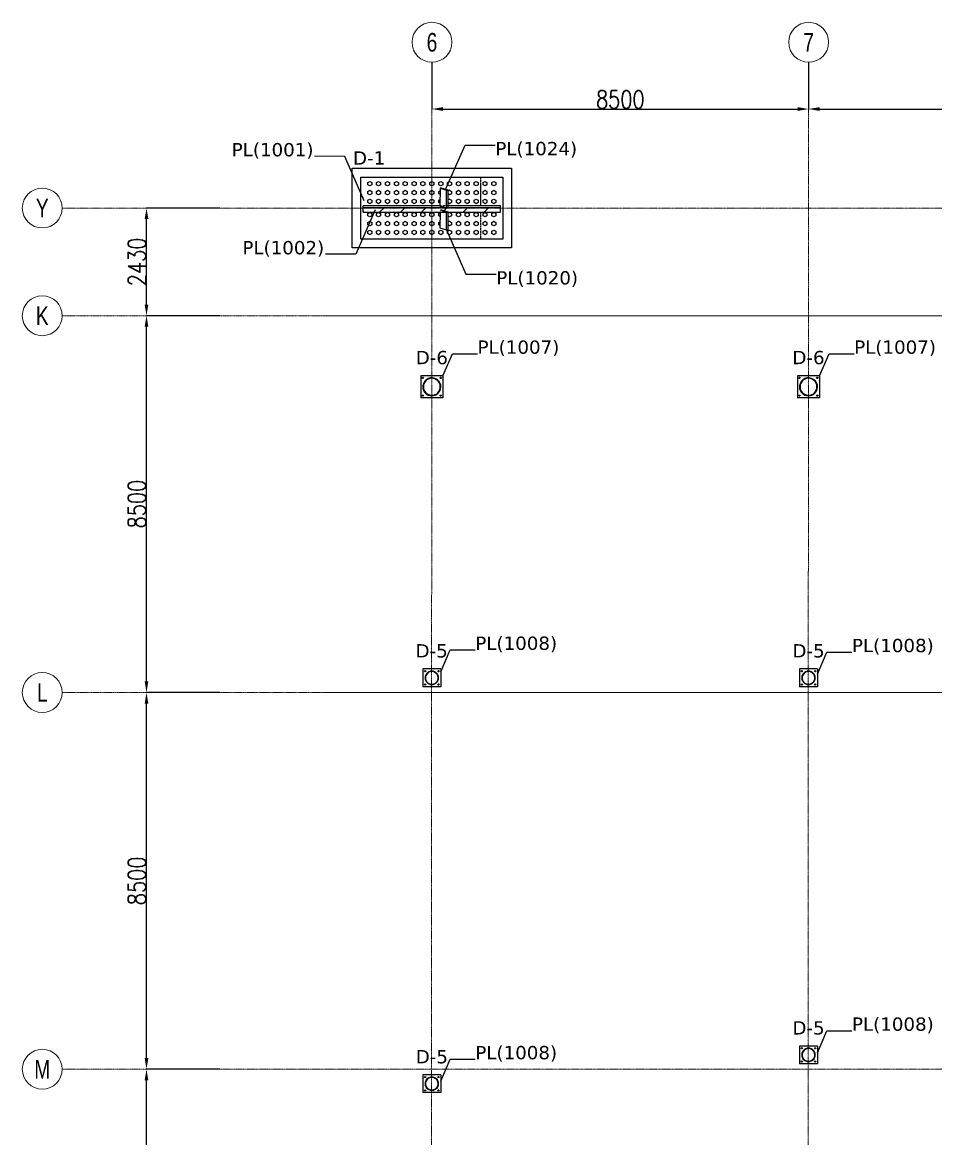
# Model space of a CAD drawing. Header units: millimetres. Extents: x -900 to 102491, y -15825 to 34550.
# Drawn here: x -900 to 19712, y 9363 to 34550 of the extents above; entities that cross this region are included whole.
import ezdxf
from ezdxf.enums import TextEntityAlignment as Align

# ---------------------------------------------------------------- set-up
doc = ezdxf.new("R2010")
doc.units = ezdxf.units.MM
for name, pattern in [('ACAD_ISO02W100', [15, 12, -3]), ('DXK_LINE_DOT2', [3.9198, 1.9599, -1.9599]), ('Grid Line', [3.33375, 1.905, -0.47625, 0.47625, -0.47625])]:
    doc.linetypes.add(name, pattern=pattern)
doc.layers.add('COTAS', color=8, linetype='Continuous')
doc.layers.add('TEXTO GENERAL', color=3, linetype='Continuous')
doc.layers.add('E_EJES', color=8, linetype='Continuous', lineweight=9)
doc.layers.add('E_EJES-1', color=8, linetype='Grid Line', lineweight=9)
doc.styles.add('CNI_COTAS', font='romans.shx', dxfattribs={"width": 0.8})
doc.styles.add('Swis721 LtCn BT_1', font='swisscl.ttf', dxfattribs={"height": 0.42})
doc.styles.add('TEXTO GENERAL', font='verdana.ttf', dxfattribs={"height": 0.9})
doc.dimstyles.new('1.3', dxfattribs={"dimscale": 0, "dimtxt": 25, "dimasz": 100, "dimexe": 4, "dimexo": 4, "dimgap": 9, "dimtad": 1, "dimdec": 0, "dimzin": 4, "dimdsep": 46, "dimtxsty": 'CNI_COTAS', "dimcen": 0, "dimclrd": 256, "dimclrt": 3, "dimadec": 0, "dimazin": 0, "dimtfac": 1, "dimtdec": 0, "dimtmove": 2, "dimatfit": 0, "dimfxl": 0.05, "dimtolj": 1, "dimtzin": 0, "dimarcsym": 0})
doc.dimstyles.new('1.5', dxfattribs={"dimscale": 0, "dimtxt": 400, "dimasz": 250, "dimexe": 4, "dimexo": 4, "dimgap": 15, "dimtad": 1, "dimdec": 0, "dimzin": 4, "dimdsep": 46, "dimtxsty": 'CNI_COTAS', "dimcen": 0, "dimclrd": 256, "dimclrt": 3, "dimadec": 0, "dimazin": 0, "dimtfac": 1, "dimtdec": 0, "dimtmove": 2, "dimatfit": 0, "dimfxl": 0.05, "dimtolj": 1, "dimtzin": 0, "dimarcsym": 0})

# ---------------------------------------------------------------- blocks, each defined once
blk = doc.blocks.new('Grid - CNI_NOMBRE EJES-372759-_26_00m_LOC COLUMNAS Y MUROS PISO 7')
at = {"layer": 'E_EJES'}
blk.add_circle((0, 0), 0.003, dxfattribs=at)
blk = doc.blocks.new('*D558')
at = {"layer": 'COTAS', "color": 0, "lineweight": -2, "transparency": 16777216}
for p, q in [((3554, 10930), (1898, 10930)), ((3554, 2430), (1898, 2430))]:
    blk.add_line(p, q, dxfattribs=at)
at = {"layer": 'COTAS', "lineweight": -2, "transparency": 16777216}
blk.add_line((1902, 2680), (1902, 10680), dxfattribs=at)
at = {"layer": 'COTAS', "transparency": 16777216}
for points in [[(1861, 10680), (1944, 10680), (1902, 10930)], [(1861, 2680), (1944, 2680), (1902, 2430)]]:
    blk.add_solid(points, dxfattribs=at)
at = {"layer": 'Defpoints', "color": 0, "transparency": 16777216}
for p in [(1902, 10930), (3558, 10930), (3558, 2430)]:
    blk.add_point(p, dxfattribs=at)
at = {"layer": 'COTAS', "color": 3, "transparency": 16777216, "insert": (1687, 6680), "char_height": 400, "attachment_point": 5, "rotation": 90, "style": 'CNI_COTAS'}
blk.add_mtext('\\A1;8500', dxfattribs=at)
blk = doc.blocks.new('*D559')
at = {"layer": 'COTAS', "color": 0, "lineweight": -2, "transparency": 16777216}
for p, q in [((3554, 19430), (1898, 19430)), ((3554, 10930), (1898, 10930))]:
    blk.add_line(p, q, dxfattribs=at)
at = {"layer": 'COTAS', "lineweight": -2, "transparency": 16777216}
blk.add_line((1902, 11180), (1902, 19180), dxfattribs=at)
at = {"layer": 'COTAS', "transparency": 16777216}
for points in [[(1861, 19180), (1944, 19180), (1902, 19430)], [(1861, 11180), (1944, 11180), (1902, 10930)]]:
    blk.add_solid(points, dxfattribs=at)
at = {"layer": 'Defpoints', "color": 0, "transparency": 16777216}
for p in [(1902, 19430), (3558, 19430), (3558, 10930)]:
    blk.add_point(p, dxfattribs=at)
at = {"layer": 'COTAS', "color": 3, "transparency": 16777216, "insert": (1687, 15180), "char_height": 400, "attachment_point": 5, "rotation": 90, "style": 'CNI_COTAS'}
blk.add_mtext('\\A1;8500', dxfattribs=at)
blk = doc.blocks.new('*D560')
at = {"layer": 'COTAS', "color": 0, "lineweight": -2, "transparency": 16777216}
for p, q in [((3554, 27930), (1898, 27930)), ((3554, 19430), (1898, 19430))]:
    blk.add_line(p, q, dxfattribs=at)
at = {"layer": 'COTAS', "lineweight": -2, "transparency": 16777216}
blk.add_line((1902, 19680), (1902, 27680), dxfattribs=at)
at = {"layer": 'COTAS', "transparency": 16777216}
for points in [[(1861, 27680), (1944, 27680), (1902, 27930)], [(1861, 19680), (1944, 19680), (1902, 19430)]]:
    blk.add_solid(points, dxfattribs=at)
at = {"layer": 'Defpoints', "color": 0, "transparency": 16777216}
for p in [(1902, 27930), (3558, 27930), (3558, 19430)]:
    blk.add_point(p, dxfattribs=at)
at = {"layer": 'COTAS', "color": 3, "transparency": 16777216, "insert": (1687, 23680), "char_height": 400, "attachment_point": 5, "rotation": 90, "style": 'CNI_COTAS'}
blk.add_mtext('\\A1;8500', dxfattribs=at)
blk = doc.blocks.new('*D561')
at = {"layer": 'COTAS', "color": 0, "lineweight": -2, "transparency": 16777216}
for p, q in [((3554, 30360), (1898, 30360)), ((3554, 27930), (1898, 27930))]:
    blk.add_line(p, q, dxfattribs=at)
at = {"layer": 'COTAS', "lineweight": -2, "transparency": 16777216}
blk.add_line((1902, 28180), (1902, 30110), dxfattribs=at)
at = {"layer": 'COTAS', "transparency": 16777216}
for points in [[(1861, 30110), (1944, 30110), (1902, 30360)], [(1861, 28180), (1944, 28180), (1902, 27930)]]:
    blk.add_solid(points, dxfattribs=at)
at = {"layer": 'Defpoints', "color": 0, "transparency": 16777216}
for p in [(1902, 30360), (3558, 30360), (3558, 27930)]:
    blk.add_point(p, dxfattribs=at)
at = {"layer": 'COTAS', "color": 3, "transparency": 16777216, "insert": (1687, 29145), "char_height": 400, "attachment_point": 5, "rotation": 90, "style": 'CNI_COTAS'}
blk.add_mtext('\\A1;2430', dxfattribs=at)
blk = doc.blocks.new('*D562')
at = {"layer": 'COTAS', "color": 0, "lineweight": -2, "transparency": 16777216}
for p, q in [((8345, 33646), (8345, 32590)), ((16845, 33646), (16845, 32590))]:
    blk.add_line(p, q, dxfattribs=at)
at = {"layer": 'COTAS', "lineweight": -2, "transparency": 16777216}
blk.add_line((8595, 32594), (16595, 32594), dxfattribs=at)
at = {"layer": 'COTAS', "transparency": 16777216}
for points in [[(8595, 32636), (8595, 32552), (8345, 32594)], [(16595, 32636), (16595, 32552), (16845, 32594)]]:
    blk.add_solid(points, dxfattribs=at)
at = {"layer": 'Defpoints', "color": 0, "transparency": 16777216}
for p in [(8345, 33650), (16845, 33650), (16845, 32594)]:
    blk.add_point(p, dxfattribs=at)
at = {"layer": 'COTAS', "color": 3, "transparency": 16777216, "insert": (12595, 32809), "char_height": 400, "attachment_point": 5, "style": 'CNI_COTAS'}
blk.add_mtext('\\A1;8500', dxfattribs=at)
blk = doc.blocks.new('*D563')
at = {"layer": 'COTAS', "color": 0, "lineweight": -2, "transparency": 16777216}
for p, q in [((16845, 33646), (16845, 32590)), ((25345, 33641), (25345, 32590))]:
    blk.add_line(p, q, dxfattribs=at)
at = {"layer": 'COTAS', "lineweight": -2, "transparency": 16777216}
blk.add_line((17095, 32594), (25095, 32594), dxfattribs=at)
at = {"layer": 'COTAS', "transparency": 16777216}
for points in [[(17095, 32636), (17095, 32552), (16845, 32594)], [(25095, 32636), (25095, 32552), (25345, 32594)]]:
    blk.add_solid(points, dxfattribs=at)
at = {"layer": 'Defpoints', "color": 0, "transparency": 16777216}
for p in [(16845, 33650), (25345, 33645), (25345, 32594)]:
    blk.add_point(p, dxfattribs=at)
at = {"layer": 'COTAS', "color": 3, "transparency": 16777216, "insert": (21095, 32809), "char_height": 400, "attachment_point": 5, "style": 'CNI_COTAS'}
blk.add_mtext('\\A1;8500', dxfattribs=at)

msp = doc.modelspace()

# ---------------------------------------------------------------- hatches: boundary and pattern name
at = {"linetype": 'Continuous'}
h = msp.add_hatch(dxfattribs=at)
h.set_pattern_fill('', scale=105, style=0, pattern_type=0)
h.set_pattern_definition([(45, (6791.38, 30366.8), (-235.73, 235.73), [])])
h.paths.add_polyline_path([(9891.4, 30366.8), (6791.4, 30366.8), (6791.4, 30338.3), (6797.9, 30266.4), (9891.4, 30266.4)])
h = msp.add_hatch(color=96, dxfattribs=at)
h.paths.add_polyline_path([(8544.4, 26327.1), (8541.3, 26362.3), (8532.1, 26396.5), (8517.2, 26428.6), (8496.9, 26457.6), (8471.9, 26482.6), (8442.9, 26502.9), (8410.8, 26517.8), (8376.6, 26527), (8341.4, 26530.1), (8306.1, 26527), (8271.9, 26517.8), (8239.9, 26502.9), (8210.9, 26482.6), (8185.9, 26457.6), (8165.6, 26428.6), (8150.6, 26396.5), (8141.5, 26362.3), (8138.4, 26327.1), (8141.5, 26291.8), (8150.6, 26257.7), (8165.6, 26225.6), (8185.9, 26196.6), (8210.9, 26171.6), (8239.9, 26151.3), (8271.9, 26136.3), (8306.1, 26127.2), (8341.4, 26124.1), (8376.6, 26127.2), (8410.8, 26136.3), (8442.9, 26151.3), (8471.9, 26171.6), (8496.9, 26196.6), (8517.2, 26225.6), (8532.1, 26257.7), (8541.3, 26291.8)])
h.paths.add_polyline_path([(8520.9, 26261.8), (8506.8, 26231.6), (8487.7, 26204.3), (8464.2, 26180.8), (8436.9, 26161.7), (8406.7, 26147.6), (8374.5, 26139), (8341.4, 26136.1), (8308.2, 26139), (8276.1, 26147.6), (8245.9, 26161.7), (8218.6, 26180.8), (8195.1, 26204.3), (8176, 26231.6), (8161.9, 26261.8), (8153.3, 26293.9), (8150.4, 26327.1), (8153.3, 26360.3), (8161.9, 26392.4), (8176, 26422.6), (8195.1, 26449.9), (8218.6, 26473.4), (8245.9, 26492.5), (8276.1, 26506.6), (8308.2, 26515.2), (8341.4, 26518.1), (8374.5, 26515.2), (8406.7, 26506.6), (8436.9, 26492.5), (8464.2, 26473.4), (8487.7, 26449.9), (8506.8, 26422.6), (8520.9, 26392.4), (8529.5, 26360.3), (8532.4, 26327.1), (8529.5, 26293.9)])
h = msp.add_hatch(color=96, dxfattribs=at)
h.paths.add_polyline_path([(17044.4, 26327.1), (17041.3, 26362.3), (17032.1, 26396.5), (17017.2, 26428.6), (16996.9, 26457.6), (16971.9, 26482.6), (16942.9, 26502.9), (16910.8, 26517.8), (16876.6, 26527), (16841.4, 26530.1), (16806.1, 26527), (16771.9, 26517.8), (16739.9, 26502.9), (16710.9, 26482.6), (16685.9, 26457.6), (16665.6, 26428.6), (16650.6, 26396.5), (16641.5, 26362.3), (16638.4, 26327.1), (16641.5, 26291.8), (16650.6, 26257.7), (16665.6, 26225.6), (16685.9, 26196.6), (16710.9, 26171.6), (16739.9, 26151.3), (16771.9, 26136.3), (16806.1, 26127.2), (16841.4, 26124.1), (16876.6, 26127.2), (16910.8, 26136.3), (16942.9, 26151.3), (16971.9, 26171.6), (16996.9, 26196.6), (17017.2, 26225.6), (17032.1, 26257.7), (17041.3, 26291.8)])
h.paths.add_polyline_path([(17020.9, 26261.8), (17006.8, 26231.6), (16987.7, 26204.3), (16964.2, 26180.8), (16936.9, 26161.7), (16906.7, 26147.6), (16874.5, 26139), (16841.4, 26136.1), (16808.2, 26139), (16776.1, 26147.6), (16745.9, 26161.7), (16718.6, 26180.8), (16695.1, 26204.3), (16676, 26231.6), (16661.9, 26261.8), (16653.3, 26293.9), (16650.4, 26327.1), (16653.3, 26360.3), (16661.9, 26392.4), (16676, 26422.6), (16695.1, 26449.9), (16718.6, 26473.4), (16745.9, 26492.5), (16776.1, 26506.6), (16808.2, 26515.2), (16841.4, 26518.1), (16874.5, 26515.2), (16906.7, 26506.6), (16936.9, 26492.5), (16964.2, 26473.4), (16987.7, 26449.9), (17006.8, 26422.6), (17020.9, 26392.4), (17029.5, 26360.3), (17032.4, 26327.1), (17029.5, 26293.9)])
h = msp.add_hatch(color=96, dxfattribs=at)
h.paths.add_polyline_path([(8493.9, 19760), (8490.9, 19789.8), (8482.3, 19818.4), (8468.2, 19844.8), (8449.2, 19867.9), (8426.1, 19886.8), (8399.7, 19900.9), (8371.1, 19909.6), (8341.4, 19912.5), (8311.6, 19909.6), (8283, 19900.9), (8256.7, 19886.8), (8233.5, 19867.9), (8214.6, 19844.8), (8200.5, 19818.4), (8191.8, 19789.8), (8188.9, 19760), (8191.8, 19730.3), (8200.5, 19701.7), (8214.6, 19675.3), (8233.5, 19652.2), (8256.7, 19633.2), (8283, 19619.1), (8311.6, 19610.5), (8341.4, 19607.5), (8371.1, 19610.5), (8399.7, 19619.1), (8426.1, 19633.2), (8449.2, 19652.2), (8468.2, 19675.3), (8482.3, 19701.7), (8490.9, 19730.3)])
h.paths.add_polyline_path([(8473, 19705.5), (8459.9, 19680.9), (8442.1, 19659.3), (8420.5, 19641.5), (8395.9, 19628.4), (8369.2, 19620.3), (8341.4, 19617.5), (8313.6, 19620.3), (8286.8, 19628.4), (8262.2, 19641.5), (8240.6, 19659.3), (8222.9, 19680.9), (8209.7, 19705.5), (8201.6, 19732.2), (8198.9, 19760), (8201.6, 19787.8), (8209.7, 19814.6), (8222.9, 19839.2), (8240.6, 19860.8), (8262.2, 19878.5), (8286.8, 19891.7), (8313.6, 19899.8), (8341.4, 19902.5), (8369.2, 19899.8), (8395.9, 19891.7), (8420.5, 19878.5), (8442.1, 19860.8), (8459.9, 19839.2), (8473, 19814.6), (8481.1, 19787.8), (8483.9, 19760), (8481.1, 19732.2)])
h = msp.add_hatch(color=96, dxfattribs=at)
h.paths.add_polyline_path([(16993.9, 19760), (16990.9, 19789.8), (16982.3, 19818.4), (16968.2, 19844.8), (16949.2, 19867.9), (16926.1, 19886.8), (16899.7, 19900.9), (16871.1, 19909.6), (16841.4, 19912.5), (16811.6, 19909.6), (16783, 19900.9), (16756.7, 19886.8), (16733.5, 19867.9), (16714.6, 19844.8), (16700.5, 19818.4), (16691.8, 19789.8), (16688.9, 19760), (16691.8, 19730.3), (16700.5, 19701.7), (16714.6, 19675.3), (16733.5, 19652.2), (16756.7, 19633.2), (16783, 19619.1), (16811.6, 19610.5), (16841.4, 19607.5), (16871.1, 19610.5), (16899.7, 19619.1), (16926.1, 19633.2), (16949.2, 19652.2), (16968.2, 19675.3), (16982.3, 19701.7), (16990.9, 19730.3)])
h.paths.add_polyline_path([(16973, 19705.5), (16959.9, 19680.9), (16942.1, 19659.3), (16920.5, 19641.5), (16895.9, 19628.4), (16869.2, 19620.3), (16841.4, 19617.5), (16813.6, 19620.3), (16786.8, 19628.4), (16762.2, 19641.5), (16740.6, 19659.3), (16722.9, 19680.9), (16709.7, 19705.5), (16701.6, 19732.2), (16698.9, 19760), (16701.6, 19787.8), (16709.7, 19814.6), (16722.9, 19839.2), (16740.6, 19860.8), (16762.2, 19878.5), (16786.8, 19891.7), (16813.6, 19899.8), (16841.4, 19902.5), (16869.2, 19899.8), (16895.9, 19891.7), (16920.5, 19878.5), (16942.1, 19860.8), (16959.9, 19839.2), (16973, 19814.6), (16981.1, 19787.8), (16983.9, 19760), (16981.1, 19732.2)])
h = msp.add_hatch(color=96, dxfattribs=at)
h.paths.add_polyline_path([(16993.9, 11252.5), (16990.9, 11282.3), (16982.3, 11310.9), (16968.2, 11337.2), (16949.2, 11360.4), (16926.1, 11379.3), (16899.7, 11393.4), (16871.1, 11402.1), (16841.4, 11405), (16811.6, 11402.1), (16783, 11393.4), (16756.7, 11379.3), (16733.5, 11360.4), (16714.6, 11337.2), (16700.5, 11310.9), (16691.8, 11282.3), (16688.9, 11252.5), (16691.8, 11222.8), (16700.5, 11194.2), (16714.6, 11167.8), (16733.5, 11144.7), (16756.7, 11125.7), (16783, 11111.6), (16811.6, 11103), (16841.4, 11100), (16871.1, 11103), (16899.7, 11111.6), (16926.1, 11125.7), (16949.2, 11144.7), (16968.2, 11167.8), (16982.3, 11194.2), (16990.9, 11222.8)])
h.paths.add_polyline_path([(16973, 11198), (16959.9, 11173.4), (16942.1, 11151.8), (16920.5, 11134), (16895.9, 11120.9), (16869.2, 11112.8), (16841.4, 11110), (16813.6, 11112.8), (16786.8, 11120.9), (16762.2, 11134), (16740.6, 11151.8), (16722.9, 11173.4), (16709.7, 11198), (16701.6, 11224.7), (16698.9, 11252.5), (16701.6, 11280.3), (16709.7, 11307.1), (16722.9, 11331.7), (16740.6, 11353.3), (16762.2, 11371), (16786.8, 11384.2), (16813.6, 11392.3), (16841.4, 11395), (16869.2, 11392.3), (16895.9, 11384.2), (16920.5, 11371), (16942.1, 11353.3), (16959.9, 11331.7), (16973, 11307.1), (16981.1, 11280.3), (16983.9, 11252.5), (16981.1, 11224.7)])
h = msp.add_hatch(color=96, dxfattribs=at)
h.paths.add_polyline_path([(8493.9, 10602.9), (8490.9, 10632.7), (8482.3, 10661.3), (8468.2, 10687.6), (8449.2, 10710.7), (8426.1, 10729.7), (8399.7, 10743.8), (8371.1, 10752.5), (8341.4, 10755.4), (8311.6, 10752.5), (8283, 10743.8), (8256.7, 10729.7), (8233.5, 10710.7), (8214.6, 10687.6), (8200.5, 10661.3), (8191.8, 10632.7), (8188.9, 10602.9), (8191.8, 10573.1), (8200.5, 10544.5), (8214.6, 10518.2), (8233.5, 10495.1), (8256.7, 10476.1), (8283, 10462), (8311.6, 10453.3), (8341.4, 10450.4), (8371.1, 10453.3), (8399.7, 10462), (8426.1, 10476.1), (8449.2, 10495.1), (8468.2, 10518.2), (8482.3, 10544.5), (8490.9, 10573.1)])
h.paths.add_polyline_path([(8473, 10548.4), (8459.9, 10523.7), (8442.1, 10502.1), (8420.5, 10484.4), (8395.9, 10471.2), (8369.2, 10463.1), (8341.4, 10460.4), (8313.6, 10463.1), (8286.8, 10471.2), (8262.2, 10484.4), (8240.6, 10502.1), (8222.9, 10523.7), (8209.7, 10548.4), (8201.6, 10575.1), (8198.9, 10602.9), (8201.6, 10630.7), (8209.7, 10657.4), (8222.9, 10682.1), (8240.6, 10703.7), (8262.2, 10721.4), (8286.8, 10734.6), (8313.6, 10742.7), (8341.4, 10745.4), (8369.2, 10742.7), (8395.9, 10734.6), (8420.5, 10721.4), (8442.1, 10703.7), (8459.9, 10682.1), (8473, 10657.4), (8481.1, 10630.7), (8483.9, 10602.9), (8481.1, 10575.1)])

# ---------------------------------------------------------------- linework, layer by layer
at = {"color": 2, "linetype": 'Continuous'}
for p, q in [((6541.4, 29460), (6541.4, 31260)), ((6541.4, 31260), (10141.4, 31260)), ((10141.4, 31260), (10141.4, 29460)), ((6741.4, 29660), (6741.4, 31060)), ((6741.4, 31060), (9941.4, 31060)), ((9941.4, 31060), (9941.4, 29660)), ((8526.2, 30809.4), (8525.3, 30409.2)), ((8556.8, 30809.4), (8526.2, 30809.4)), ((8526.2, 30809.4), (8673.8, 30766.2)), ((8707.2, 30765.4), (8556.8, 30809.4)), ((8673.6, 30364.5), (8673.8, 30766.2)), ((8673.8, 30766.2), (8707.2, 30765.4)), ((8707.1, 30363.7), (8707.2, 30765.4)), ((6791.4, 30366.8), (6791.4, 30409.8)), ((8525.3, 30409.8), (6791.4, 30409.8)), ((6791.4, 30338.3), (6791.4, 30366.8)), ((9891.4, 30366.8), (6791.4, 30366.8)), ((6791.4, 30267), (6791.4, 30338.3)), ((6797.9, 30266.4), (6791.4, 30338.3)), ((6797.9, 30266.4), (6791.4, 30267)), ((6797.9, 30266.4), (9891.4, 30266.4)), ((8526, 30266.4), (8525.3, 29910.6)), ((8673.6, 30364.5), (8707.1, 30363.7)), ((8673.6, 29866.2), (8673.6, 30267.7)), ((8673.6, 30267.7), (8707.1, 30266.9)), ((9891.4, 30409.8), (8707.1, 30409.8)), ((8707.1, 29865.4), (8707.1, 30266.9)), ((9891.4, 30366.8), (9891.4, 30409.8)), ((9891.4, 30266.4), (9891.4, 30366.8)), ((8525.3, 29910.6), (8673.6, 29866.2)), ((8673.6, 29866.2), (8707.1, 29865.4)), ((9941.4, 29660), (6741.4, 29660)), ((10141.4, 29460), (6541.4, 29460)), ((8591.4, 26577.1), (8091.4, 26577.1)), ((8091.4, 26577.1), (8091.4, 26077.1)), ((8591.4, 26577.1), (8591.4, 26077.1)), ((17091.4, 26577.1), (16591.4, 26577.1)), ((16591.4, 26577.1), (16591.4, 26077.1)), ((17091.4, 26577.1), (17091.4, 26077.1)), ((8591.4, 26077.1), (8091.4, 26077.1)), ((17091.4, 26077.1), (16591.4, 26077.1)), ((8541.4, 19960), (8141.4, 19960)), ((8141.4, 19960), (8141.4, 19560)), ((8541.4, 19960), (8541.4, 19560)), ((17041.4, 19960), (16641.4, 19960)), ((16641.4, 19960), (16641.4, 19560)), ((17041.4, 19960), (17041.4, 19560)), ((8541.4, 19560), (8141.4, 19560)), ((17041.4, 19560), (16641.4, 19560)), ((17041.4, 11452.5), (16641.4, 11452.5)), ((16641.4, 11452.5), (16641.4, 11052.5)), ((17041.4, 11452.5), (17041.4, 11052.5)), ((17041.4, 11052.5), (16641.4, 11052.5)), ((8541.4, 10802.9), (8141.4, 10802.9)), ((8141.4, 10802.9), (8141.4, 10402.9)), ((8541.4, 10802.9), (8541.4, 10402.9)), ((8541.4, 10402.9), (8141.4, 10402.9))]:
    msp.add_line(p, q, dxfattribs=at)
at = {"color": 7, "linetype": 'DXK_LINE_DOT2'}
for p, q in [((6741.4, 29660), (6741.4, 31060)), ((6741.4, 31060), (9941.4, 31060)), ((9941.4, 31060), (9941.4, 29660)), ((8707.1, 30409.8), (8525.3, 30409.8)), ((8525.3, 30409.2), (8525.3, 30407.9)), ((8525.3, 30407.9), (8673.6, 30364.5)), ((8526.1, 30311.8), (8526, 30266.4)), ((8556.7, 30311.8), (8526.1, 30311.8)), ((8526.1, 30311.8), (8673.6, 30267.7)), ((8707.1, 30266.9), (8556.7, 30311.8)), ((9941.4, 29660), (6741.4, 29660))]:
    msp.add_line(p, q, dxfattribs=at)
at = {"color": 1, "linetype": 'ACAD_ISO02W100', "ltscale": 4}
for p, q in [((9441.4, 31060), (9441.4, 30409.8)), ((9441.4, 30266.4), (9441.4, 29660))]:
    msp.add_line(p, q, dxfattribs=at)
at = {"color": 7, "linetype": 'Continuous'}
for p, q in [((6896.4, 30936), (6941.4, 30962)), ((6896.4, 30884), (6896.4, 30936)), ((6941.4, 30858), (6896.4, 30884)), ((6896.4, 30736), (6941.4, 30762)), ((6896.4, 30684), (6896.4, 30736)), ((6941.4, 30962), (6986.4, 30936)), ((6986.4, 30884), (6941.4, 30858)), ((6941.4, 30762), (6986.4, 30736)), ((6986.4, 30936), (6986.4, 30884)), ((6986.4, 30736), (6986.4, 30684)), ((7096.4, 30936), (7141.4, 30962)), ((7096.4, 30884), (7096.4, 30936)), ((7141.4, 30858), (7096.4, 30884)), ((7096.4, 30736), (7141.4, 30762)), ((7096.4, 30684), (7096.4, 30736)), ((7141.4, 30962), (7186.4, 30936)), ((7186.4, 30884), (7141.4, 30858)), ((7141.4, 30762), (7186.4, 30736)), ((7186.4, 30936), (7186.4, 30884)), ((7186.4, 30736), (7186.4, 30684)), ((7296.4, 30936), (7341.4, 30962)), ((7296.4, 30884), (7296.4, 30936)), ((7341.4, 30858), (7296.4, 30884)), ((7296.4, 30736), (7341.4, 30762)), ((7296.4, 30684), (7296.4, 30736)), ((7341.4, 30962), (7386.4, 30936)), ((7386.4, 30884), (7341.4, 30858)), ((7341.4, 30762), (7386.4, 30736)), ((7386.4, 30936), (7386.4, 30884)), ((7386.4, 30736), (7386.4, 30684)), ((7496.4, 30936), (7541.4, 30962)), ((7496.4, 30884), (7496.4, 30936)), ((7541.4, 30858), (7496.4, 30884)), ((7496.4, 30736), (7541.4, 30762)), ((7496.4, 30684), (7496.4, 30736)), ((7541.4, 30962), (7586.4, 30936)), ((7586.4, 30884), (7541.4, 30858)), ((7541.4, 30762), (7586.4, 30736)), ((7586.4, 30936), (7586.4, 30884)), ((7586.4, 30736), (7586.4, 30684)), ((7696.4, 30936), (7741.4, 30962)), ((7696.4, 30884), (7696.4, 30936)), ((7741.4, 30858), (7696.4, 30884)), ((7696.4, 30736), (7741.4, 30762)), ((7696.4, 30684), (7696.4, 30736)), ((7741.4, 30962), (7786.4, 30936)), ((7786.4, 30884), (7741.4, 30858)), ((7741.4, 30762), (7786.4, 30736)), ((7786.4, 30936), (7786.4, 30884)), ((7786.4, 30736), (7786.4, 30684)), ((7896.4, 30936), (7941.4, 30962)), ((7896.4, 30884), (7896.4, 30936)), ((7941.4, 30858), (7896.4, 30884)), ((7896.4, 30736), (7941.4, 30762)), ((7896.4, 30684), (7896.4, 30736)), ((7941.4, 30962), (7986.4, 30936)), ((7986.4, 30884), (7941.4, 30858)), ((7941.4, 30762), (7986.4, 30736)), ((7986.4, 30936), (7986.4, 30884)), ((7986.4, 30736), (7986.4, 30684)), ((8096.4, 30936), (8141.4, 30962)), ((8096.4, 30884), (8096.4, 30936)), ((8141.4, 30858), (8096.4, 30884)), ((8096.4, 30736), (8141.4, 30762)), ((8096.4, 30684), (8096.4, 30736)), ((8141.4, 30962), (8186.4, 30936)), ((8186.4, 30884), (8141.4, 30858)), ((8141.4, 30762), (8186.4, 30736)), ((8186.4, 30936), (8186.4, 30884)), ((8186.4, 30736), (8186.4, 30684)), ((8296.4, 30936), (8341.4, 30962)), ((8296.4, 30884), (8296.4, 30936)), ((8341.4, 30858), (8296.4, 30884)), ((8296.4, 30736), (8341.4, 30762)), ((8296.4, 30684), (8296.4, 30736)), ((8341.4, 30962), (8386.4, 30936)), ((8386.4, 30884), (8341.4, 30858)), ((8341.4, 30762), (8386.4, 30736)), ((8386.4, 30936), (8386.4, 30884)), ((8386.4, 30736), (8386.4, 30684)), ((8496.4, 30936), (8541.4, 30962)), ((8496.4, 30884), (8496.4, 30936)), ((8541.4, 30858), (8496.4, 30884)), ((8496.4, 30736), (8534, 30757.7)), ((8496.4, 30684), (8496.4, 30736)), ((8541.4, 30962), (8586.4, 30936)), ((8586.4, 30884), (8541.4, 30858)), ((8586.4, 30936), (8586.4, 30884)), ((8696.4, 30936), (8741.4, 30962)), ((8696.4, 30884), (8696.4, 30936)), ((8741.4, 30858), (8696.4, 30884)), ((8741.4, 30762), (8707.2, 30742.2)), ((8741.4, 30962), (8786.4, 30936)), ((8786.4, 30884), (8741.4, 30858)), ((8741.4, 30762), (8786.4, 30736)), ((8786.4, 30936), (8786.4, 30884)), ((8786.4, 30736), (8786.4, 30684)), ((8896.4, 30936), (8941.4, 30962)), ((8896.4, 30884), (8896.4, 30936)), ((8941.4, 30858), (8896.4, 30884)), ((8896.4, 30736), (8941.4, 30762)), ((8896.4, 30684), (8896.4, 30736)), ((8941.4, 30962), (8986.4, 30936)), ((8986.4, 30884), (8941.4, 30858)), ((8941.4, 30762), (8986.4, 30736)), ((8986.4, 30936), (8986.4, 30884)), ((8986.4, 30736), (8986.4, 30684)), ((9096.4, 30936), (9141.4, 30962)), ((9096.4, 30884), (9096.4, 30936)), ((9141.4, 30858), (9096.4, 30884)), ((9096.4, 30736), (9141.4, 30762)), ((9096.4, 30684), (9096.4, 30736)), ((9141.4, 30962), (9186.4, 30936)), ((9186.4, 30884), (9141.4, 30858)), ((9141.4, 30762), (9186.4, 30736)), ((9186.4, 30936), (9186.4, 30884)), ((9186.4, 30736), (9186.4, 30684)), ((9296.4, 30936), (9341.4, 30962)), ((9296.4, 30884), (9296.4, 30936)), ((9341.4, 30858), (9296.4, 30884)), ((9296.4, 30736), (9341.4, 30762)), ((9296.4, 30684), (9296.4, 30736)), ((9341.4, 30962), (9386.4, 30936)), ((9386.4, 30884), (9341.4, 30858)), ((9341.4, 30762), (9386.4, 30736)), ((9386.4, 30936), (9386.4, 30884)), ((9386.4, 30736), (9386.4, 30684)), ((9496.4, 30936), (9541.4, 30962)), ((9496.4, 30884), (9496.4, 30936)), ((9541.4, 30858), (9496.4, 30884)), ((9496.4, 30736), (9541.4, 30762)), ((9496.4, 30684), (9496.4, 30736)), ((9541.4, 30962), (9586.4, 30936)), ((9586.4, 30884), (9541.4, 30858)), ((9541.4, 30762), (9586.4, 30736)), ((9586.4, 30936), (9586.4, 30884)), ((9586.4, 30736), (9586.4, 30684)), ((9696.4, 30936), (9741.4, 30962)), ((9696.4, 30884), (9696.4, 30936)), ((9741.4, 30858), (9696.4, 30884)), ((9696.4, 30736), (9741.4, 30762)), ((9696.4, 30684), (9696.4, 30736)), ((9741.4, 30962), (9786.4, 30936)), ((9786.4, 30884), (9741.4, 30858)), ((9741.4, 30762), (9786.4, 30736)), ((9786.4, 30936), (9786.4, 30884)), ((9786.4, 30736), (9786.4, 30684)), ((6941.4, 30658), (6896.4, 30684)), ((6896.4, 30536), (6941.4, 30562)), ((6896.4, 30484), (6896.4, 30536)), ((6941.4, 30458), (6896.4, 30484)), ((6986.4, 30684), (6941.4, 30658)), ((6941.4, 30562), (6986.4, 30536)), ((6986.4, 30484), (6941.4, 30458)), ((6986.4, 30536), (6986.4, 30484)), ((7141.4, 30658), (7096.4, 30684)), ((7096.4, 30536), (7141.4, 30562)), ((7096.4, 30484), (7096.4, 30536)), ((7141.4, 30458), (7096.4, 30484)), ((7186.4, 30684), (7141.4, 30658)), ((7141.4, 30562), (7186.4, 30536)), ((7186.4, 30484), (7141.4, 30458)), ((7186.4, 30536), (7186.4, 30484)), ((7341.4, 30658), (7296.4, 30684)), ((7296.4, 30536), (7341.4, 30562)), ((7296.4, 30484), (7296.4, 30536)), ((7341.4, 30458), (7296.4, 30484)), ((7386.4, 30684), (7341.4, 30658)), ((7341.4, 30562), (7386.4, 30536)), ((7386.4, 30484), (7341.4, 30458)), ((7386.4, 30536), (7386.4, 30484)), ((7541.4, 30658), (7496.4, 30684)), ((7496.4, 30536), (7541.4, 30562)), ((7496.4, 30484), (7496.4, 30536)), ((7541.4, 30458), (7496.4, 30484)), ((7586.4, 30684), (7541.4, 30658)), ((7541.4, 30562), (7586.4, 30536)), ((7586.4, 30484), (7541.4, 30458)), ((7586.4, 30536), (7586.4, 30484)), ((7741.4, 30658), (7696.4, 30684)), ((7696.4, 30536), (7741.4, 30562)), ((7696.4, 30484), (7696.4, 30536)), ((7741.4, 30458), (7696.4, 30484)), ((7786.4, 30684), (7741.4, 30658)), ((7741.4, 30562), (7786.4, 30536)), ((7786.4, 30484), (7741.4, 30458)), ((7786.4, 30536), (7786.4, 30484)), ((7941.4, 30658), (7896.4, 30684)), ((7896.4, 30536), (7941.4, 30562)), ((7896.4, 30484), (7896.4, 30536)), ((7941.4, 30458), (7896.4, 30484)), ((7986.4, 30684), (7941.4, 30658)), ((7941.4, 30562), (7986.4, 30536)), ((7986.4, 30484), (7941.4, 30458)), ((7986.4, 30536), (7986.4, 30484)), ((8141.4, 30658), (8096.4, 30684)), ((8096.4, 30536), (8141.4, 30562)), ((8096.4, 30484), (8096.4, 30536)), ((8141.4, 30458), (8096.4, 30484)), ((8186.4, 30684), (8141.4, 30658)), ((8141.4, 30562), (8186.4, 30536)), ((8186.4, 30484), (8141.4, 30458)), ((8186.4, 30536), (8186.4, 30484)), ((8341.4, 30658), (8296.4, 30684)), ((8296.4, 30536), (8341.4, 30562)), ((8296.4, 30484), (8296.4, 30536)), ((8341.4, 30458), (8296.4, 30484)), ((8386.4, 30684), (8341.4, 30658)), ((8341.4, 30562), (8386.4, 30536)), ((8386.4, 30484), (8341.4, 30458)), ((8386.4, 30536), (8386.4, 30484)), ((8534, 30662.3), (8496.4, 30684)), ((8496.4, 30536), (8534, 30557.7)), ((8496.4, 30484), (8496.4, 30536)), ((8533.9, 30462.3), (8496.4, 30484)), ((8741.4, 30562), (8707.1, 30542.2)), ((8741.4, 30458), (8707.1, 30477.8)), ((8741.4, 30658), (8707.2, 30677.8)), ((8786.4, 30684), (8741.4, 30658)), ((8741.4, 30562), (8786.4, 30536)), ((8786.4, 30484), (8741.4, 30458)), ((8786.4, 30536), (8786.4, 30484)), ((8941.4, 30658), (8896.4, 30684)), ((8896.4, 30536), (8941.4, 30562)), ((8896.4, 30484), (8896.4, 30536)), ((8941.4, 30458), (8896.4, 30484)), ((8986.4, 30684), (8941.4, 30658)), ((8941.4, 30562), (8986.4, 30536)), ((8986.4, 30484), (8941.4, 30458)), ((8986.4, 30536), (8986.4, 30484)), ((9141.4, 30658), (9096.4, 30684)), ((9096.4, 30536), (9141.4, 30562)), ((9096.4, 30484), (9096.4, 30536)), ((9141.4, 30458), (9096.4, 30484)), ((9186.4, 30684), (9141.4, 30658)), ((9141.4, 30562), (9186.4, 30536)), ((9186.4, 30484), (9141.4, 30458)), ((9186.4, 30536), (9186.4, 30484)), ((9341.4, 30658), (9296.4, 30684)), ((9296.4, 30536), (9341.4, 30562)), ((9296.4, 30484), (9296.4, 30536)), ((9341.4, 30458), (9296.4, 30484)), ((9386.4, 30684), (9341.4, 30658)), ((9341.4, 30562), (9386.4, 30536)), ((9386.4, 30484), (9341.4, 30458)), ((9386.4, 30536), (9386.4, 30484)), ((9541.4, 30658), (9496.4, 30684)), ((9496.4, 30536), (9541.4, 30562)), ((9496.4, 30484), (9496.4, 30536)), ((9541.4, 30458), (9496.4, 30484)), ((9586.4, 30684), (9541.4, 30658)), ((9541.4, 30562), (9586.4, 30536)), ((9586.4, 30484), (9541.4, 30458)), ((9586.4, 30536), (9586.4, 30484)), ((9741.4, 30658), (9696.4, 30684)), ((9696.4, 30536), (9741.4, 30562)), ((9696.4, 30484), (9696.4, 30536)), ((9741.4, 30458), (9696.4, 30484)), ((9786.4, 30684), (9741.4, 30658)), ((9741.4, 30562), (9786.4, 30536)), ((9786.4, 30484), (9741.4, 30458)), ((9786.4, 30536), (9786.4, 30484)), ((6896.4, 30236), (6941.4, 30262)), ((6896.4, 30184), (6896.4, 30236)), ((6941.4, 30262), (6986.4, 30236)), ((6986.4, 30236), (6986.4, 30184)), ((7096.4, 30236), (7141.4, 30262)), ((7096.4, 30184), (7096.4, 30236)), ((7141.4, 30262), (7186.4, 30236)), ((7186.4, 30236), (7186.4, 30184)), ((7296.4, 30236), (7341.4, 30262)), ((7296.4, 30184), (7296.4, 30236)), ((7341.4, 30262), (7386.4, 30236)), ((7386.4, 30236), (7386.4, 30184)), ((7496.4, 30236), (7541.4, 30262)), ((7496.4, 30184), (7496.4, 30236)), ((7541.4, 30262), (7586.4, 30236)), ((7586.4, 30236), (7586.4, 30184)), ((7696.4, 30236), (7741.4, 30262)), ((7696.4, 30184), (7696.4, 30236)), ((7741.4, 30262), (7786.4, 30236)), ((7786.4, 30236), (7786.4, 30184)), ((7896.4, 30236), (7941.4, 30262)), ((7896.4, 30184), (7896.4, 30236)), ((7941.4, 30262), (7986.4, 30236)), ((7986.4, 30236), (7986.4, 30184)), ((8096.4, 30236), (8141.4, 30262)), ((8096.4, 30184), (8096.4, 30236)), ((8141.4, 30262), (8186.4, 30236)), ((8186.4, 30236), (8186.4, 30184)), ((8296.4, 30236), (8341.4, 30262)), ((8296.4, 30184), (8296.4, 30236)), ((8341.4, 30262), (8386.4, 30236)), ((8386.4, 30236), (8386.4, 30184)), ((8496.4, 30236), (8533.9, 30257.7)), ((8496.4, 30184), (8496.4, 30236)), ((8741.4, 30262), (8707.1, 30242.1)), ((8741.4, 30262), (8786.4, 30236)), ((8786.4, 30236), (8786.4, 30184)), ((8896.4, 30236), (8941.4, 30262)), ((8896.4, 30184), (8896.4, 30236)), ((8941.4, 30262), (8986.4, 30236)), ((8986.4, 30236), (8986.4, 30184)), ((9096.4, 30236), (9141.4, 30262)), ((9096.4, 30184), (9096.4, 30236)), ((9141.4, 30262), (9186.4, 30236)), ((9186.4, 30236), (9186.4, 30184)), ((9296.4, 30236), (9341.4, 30262)), ((9296.4, 30184), (9296.4, 30236)), ((9341.4, 30262), (9386.4, 30236)), ((9386.4, 30236), (9386.4, 30184)), ((9496.4, 30236), (9541.4, 30262)), ((9496.4, 30184), (9496.4, 30236)), ((9541.4, 30262), (9586.4, 30236)), ((9586.4, 30236), (9586.4, 30184)), ((9696.4, 30236), (9741.4, 30262)), ((9696.4, 30184), (9696.4, 30236)), ((9741.4, 30262), (9786.4, 30236)), ((9786.4, 30236), (9786.4, 30184)), ((6941.4, 30158), (6896.4, 30184)), ((6896.4, 30036), (6941.4, 30062)), ((6896.4, 29984), (6896.4, 30036)), ((6941.4, 29958), (6896.4, 29984)), ((6986.4, 30184), (6941.4, 30158)), ((6941.4, 30062), (6986.4, 30036)), ((6986.4, 29984), (6941.4, 29958)), ((6986.4, 30036), (6986.4, 29984)), ((7141.4, 30158), (7096.4, 30184)), ((7096.4, 30036), (7141.4, 30062)), ((7096.4, 29984), (7096.4, 30036)), ((7141.4, 29958), (7096.4, 29984)), ((7186.4, 30184), (7141.4, 30158)), ((7141.4, 30062), (7186.4, 30036)), ((7186.4, 29984), (7141.4, 29958)), ((7186.4, 30036), (7186.4, 29984)), ((7341.4, 30158), (7296.4, 30184)), ((7296.4, 30036), (7341.4, 30062)), ((7296.4, 29984), (7296.4, 30036)), ((7341.4, 29958), (7296.4, 29984)), ((7386.4, 30184), (7341.4, 30158)), ((7341.4, 30062), (7386.4, 30036)), ((7386.4, 29984), (7341.4, 29958)), ((7386.4, 30036), (7386.4, 29984)), ((7541.4, 30158), (7496.4, 30184)), ((7496.4, 30036), (7541.4, 30062)), ((7496.4, 29984), (7496.4, 30036)), ((7541.4, 29958), (7496.4, 29984)), ((7586.4, 30184), (7541.4, 30158)), ((7541.4, 30062), (7586.4, 30036)), ((7586.4, 29984), (7541.4, 29958)), ((7586.4, 30036), (7586.4, 29984)), ((7741.4, 30158), (7696.4, 30184)), ((7696.4, 30036), (7741.4, 30062)), ((7696.4, 29984), (7696.4, 30036)), ((7741.4, 29958), (7696.4, 29984)), ((7786.4, 30184), (7741.4, 30158)), ((7741.4, 30062), (7786.4, 30036)), ((7786.4, 29984), (7741.4, 29958)), ((7786.4, 30036), (7786.4, 29984)), ((7941.4, 30158), (7896.4, 30184)), ((7896.4, 30036), (7941.4, 30062)), ((7896.4, 29984), (7896.4, 30036)), ((7941.4, 29958), (7896.4, 29984)), ((7986.4, 30184), (7941.4, 30158)), ((7941.4, 30062), (7986.4, 30036)), ((7986.4, 29984), (7941.4, 29958)), ((7986.4, 30036), (7986.4, 29984)), ((8141.4, 30158), (8096.4, 30184)), ((8096.4, 30036), (8141.4, 30062)), ((8096.4, 29984), (8096.4, 30036)), ((8141.4, 29958), (8096.4, 29984)), ((8186.4, 30184), (8141.4, 30158)), ((8141.4, 30062), (8186.4, 30036)), ((8186.4, 29984), (8141.4, 29958)), ((8186.4, 30036), (8186.4, 29984)), ((8341.4, 30158), (8296.4, 30184)), ((8296.4, 30036), (8341.4, 30062)), ((8296.4, 29984), (8296.4, 30036)), ((8341.4, 29958), (8296.4, 29984)), ((8386.4, 30184), (8341.4, 30158)), ((8341.4, 30062), (8386.4, 30036)), ((8386.4, 29984), (8341.4, 29958)), ((8386.4, 30036), (8386.4, 29984)), ((8533.9, 30162.3), (8496.4, 30184)), ((8496.4, 30036), (8533.9, 30057.7)), ((8496.4, 29984), (8496.4, 30036)), ((8533.9, 29962.3), (8496.4, 29984)), ((8741.4, 30158), (8707.1, 30177.9)), ((8741.4, 30062), (8707.1, 30042.1)), ((8741.4, 29958), (8707.1, 29977.9)), ((8786.4, 30184), (8741.4, 30158)), ((8741.4, 30062), (8786.4, 30036)), ((8786.4, 29984), (8741.4, 29958)), ((8786.4, 30036), (8786.4, 29984)), ((8941.4, 30158), (8896.4, 30184)), ((8896.4, 30036), (8941.4, 30062)), ((8896.4, 29984), (8896.4, 30036)), ((8941.4, 29958), (8896.4, 29984)), ((8986.4, 30184), (8941.4, 30158)), ((8941.4, 30062), (8986.4, 30036)), ((8986.4, 29984), (8941.4, 29958)), ((8986.4, 30036), (8986.4, 29984)), ((9141.4, 30158), (9096.4, 30184)), ((9096.4, 30036), (9141.4, 30062)), ((9096.4, 29984), (9096.4, 30036)), ((9141.4, 29958), (9096.4, 29984)), ((9186.4, 30184), (9141.4, 30158)), ((9141.4, 30062), (9186.4, 30036)), ((9186.4, 29984), (9141.4, 29958)), ((9186.4, 30036), (9186.4, 29984)), ((9341.4, 30158), (9296.4, 30184)), ((9296.4, 30036), (9341.4, 30062)), ((9296.4, 29984), (9296.4, 30036)), ((9341.4, 29958), (9296.4, 29984)), ((9386.4, 30184), (9341.4, 30158)), ((9341.4, 30062), (9386.4, 30036)), ((9386.4, 29984), (9341.4, 29958)), ((9386.4, 30036), (9386.4, 29984)), ((9541.4, 30158), (9496.4, 30184)), ((9496.4, 30036), (9541.4, 30062)), ((9496.4, 29984), (9496.4, 30036)), ((9541.4, 29958), (9496.4, 29984)), ((9586.4, 30184), (9541.4, 30158)), ((9541.4, 30062), (9586.4, 30036)), ((9586.4, 29984), (9541.4, 29958)), ((9586.4, 30036), (9586.4, 29984)), ((9741.4, 30158), (9696.4, 30184)), ((9696.4, 30036), (9741.4, 30062)), ((9696.4, 29984), (9696.4, 30036)), ((9741.4, 29958), (9696.4, 29984)), ((9786.4, 30184), (9741.4, 30158)), ((9741.4, 30062), (9786.4, 30036)), ((9786.4, 29984), (9741.4, 29958)), ((9786.4, 30036), (9786.4, 29984)), ((6896.4, 29836), (6941.4, 29862)), ((6896.4, 29784), (6896.4, 29836)), ((6941.4, 29758), (6896.4, 29784)), ((6941.4, 29862), (6986.4, 29836)), ((6986.4, 29784), (6941.4, 29758)), ((6986.4, 29836), (6986.4, 29784)), ((7096.4, 29836), (7141.4, 29862)), ((7096.4, 29784), (7096.4, 29836)), ((7141.4, 29758), (7096.4, 29784)), ((7141.4, 29862), (7186.4, 29836)), ((7186.4, 29784), (7141.4, 29758)), ((7186.4, 29836), (7186.4, 29784)), ((7296.4, 29836), (7341.4, 29862)), ((7296.4, 29784), (7296.4, 29836)), ((7341.4, 29758), (7296.4, 29784)), ((7341.4, 29862), (7386.4, 29836)), ((7386.4, 29784), (7341.4, 29758)), ((7386.4, 29836), (7386.4, 29784)), ((7496.4, 29836), (7541.4, 29862)), ((7496.4, 29784), (7496.4, 29836)), ((7541.4, 29758), (7496.4, 29784)), ((7541.4, 29862), (7586.4, 29836)), ((7586.4, 29784), (7541.4, 29758)), ((7586.4, 29836), (7586.4, 29784)), ((7696.4, 29836), (7741.4, 29862)), ((7696.4, 29784), (7696.4, 29836)), ((7741.4, 29758), (7696.4, 29784)), ((7741.4, 29862), (7786.4, 29836)), ((7786.4, 29784), (7741.4, 29758)), ((7786.4, 29836), (7786.4, 29784)), ((7896.4, 29836), (7941.4, 29862)), ((7896.4, 29784), (7896.4, 29836)), ((7941.4, 29758), (7896.4, 29784)), ((7941.4, 29862), (7986.4, 29836)), ((7986.4, 29784), (7941.4, 29758)), ((7986.4, 29836), (7986.4, 29784)), ((8096.4, 29836), (8141.4, 29862)), ((8096.4, 29784), (8096.4, 29836)), ((8141.4, 29758), (8096.4, 29784)), ((8141.4, 29862), (8186.4, 29836)), ((8186.4, 29784), (8141.4, 29758)), ((8186.4, 29836), (8186.4, 29784)), ((8296.4, 29836), (8341.4, 29862)), ((8296.4, 29784), (8296.4, 29836)), ((8341.4, 29758), (8296.4, 29784)), ((8341.4, 29862), (8386.4, 29836)), ((8386.4, 29784), (8341.4, 29758)), ((8386.4, 29836), (8386.4, 29784)), ((8496.4, 29836), (8541.4, 29862)), ((8496.4, 29784), (8496.4, 29836)), ((8541.4, 29758), (8496.4, 29784)), ((8541.4, 29862), (8586.4, 29836)), ((8586.4, 29784), (8541.4, 29758)), ((8586.4, 29836), (8586.4, 29784)), ((8696.4, 29836), (8741.4, 29862)), ((8696.4, 29784), (8696.4, 29836)), ((8741.4, 29758), (8696.4, 29784)), ((8741.4, 29862), (8786.4, 29836)), ((8786.4, 29784), (8741.4, 29758)), ((8786.4, 29836), (8786.4, 29784)), ((8896.4, 29836), (8941.4, 29862)), ((8896.4, 29784), (8896.4, 29836)), ((8941.4, 29758), (8896.4, 29784)), ((8941.4, 29862), (8986.4, 29836)), ((8986.4, 29784), (8941.4, 29758)), ((8986.4, 29836), (8986.4, 29784)), ((9096.4, 29836), (9141.4, 29862)), ((9096.4, 29784), (9096.4, 29836)), ((9141.4, 29758), (9096.4, 29784)), ((9141.4, 29862), (9186.4, 29836)), ((9186.4, 29784), (9141.4, 29758)), ((9186.4, 29836), (9186.4, 29784)), ((9296.4, 29836), (9341.4, 29862)), ((9296.4, 29784), (9296.4, 29836)), ((9341.4, 29758), (9296.4, 29784)), ((9341.4, 29862), (9386.4, 29836)), ((9386.4, 29784), (9341.4, 29758)), ((9386.4, 29836), (9386.4, 29784)), ((9496.4, 29836), (9541.4, 29862)), ((9496.4, 29784), (9496.4, 29836)), ((9541.4, 29758), (9496.4, 29784)), ((9541.4, 29862), (9586.4, 29836)), ((9586.4, 29784), (9541.4, 29758)), ((9586.4, 29836), (9586.4, 29784)), ((9696.4, 29836), (9741.4, 29862)), ((9696.4, 29784), (9696.4, 29836)), ((9741.4, 29758), (9696.4, 29784)), ((9741.4, 29862), (9786.4, 29836)), ((9786.4, 29784), (9741.4, 29758)), ((9786.4, 29836), (9786.4, 29784)), ((8125.8, 26527.1), (8133.6, 26540.6)), ((8133.6, 26513.6), (8125.8, 26527.1)), ((8133.6, 26540.6), (8149.2, 26540.6)), ((8149.2, 26513.6), (8133.6, 26513.6)), ((8149.2, 26540.6), (8157, 26527.1)), ((8157, 26527.1), (8149.2, 26513.6)), ((8525.8, 26527.1), (8533.6, 26540.6)), ((8533.6, 26513.6), (8525.8, 26527.1)), ((8533.6, 26540.6), (8549.2, 26540.6)), ((8549.2, 26513.6), (8533.6, 26513.6)), ((8549.2, 26540.6), (8557, 26527.1)), ((8557, 26527.1), (8549.2, 26513.6)), ((16625.8, 26527.1), (16633.6, 26540.6)), ((16633.6, 26513.6), (16625.8, 26527.1)), ((16633.6, 26540.6), (16649.2, 26540.6)), ((16649.2, 26513.6), (16633.6, 26513.6)), ((16649.2, 26540.6), (16657, 26527.1)), ((16657, 26527.1), (16649.2, 26513.6)), ((17025.8, 26527.1), (17033.6, 26540.6)), ((17033.6, 26513.6), (17025.8, 26527.1)), ((17033.6, 26540.6), (17049.2, 26540.6)), ((17049.2, 26513.6), (17033.6, 26513.6)), ((17049.2, 26540.6), (17057, 26527.1)), ((17057, 26527.1), (17049.2, 26513.6)), ((8125.8, 26127.1), (8133.6, 26140.6)), ((8133.6, 26113.6), (8125.8, 26127.1)), ((8133.6, 26140.6), (8149.2, 26140.6)), ((8149.2, 26113.6), (8133.6, 26113.6)), ((8149.2, 26140.6), (8157, 26127.1)), ((8157, 26127.1), (8149.2, 26113.6)), ((8525.8, 26127.1), (8533.6, 26140.6)), ((8533.6, 26113.6), (8525.8, 26127.1)), ((8533.6, 26140.6), (8549.2, 26140.6)), ((8549.2, 26113.6), (8533.6, 26113.6)), ((8549.2, 26140.6), (8557, 26127.1)), ((8557, 26127.1), (8549.2, 26113.6)), ((16625.8, 26127.1), (16633.6, 26140.6)), ((16633.6, 26113.6), (16625.8, 26127.1)), ((16633.6, 26140.6), (16649.2, 26140.6)), ((16649.2, 26113.6), (16633.6, 26113.6)), ((16649.2, 26140.6), (16657, 26127.1)), ((16657, 26127.1), (16649.2, 26113.6)), ((17025.8, 26127.1), (17033.6, 26140.6)), ((17033.6, 26113.6), (17025.8, 26127.1)), ((17033.6, 26140.6), (17049.2, 26140.6)), ((17049.2, 26113.6), (17033.6, 26113.6)), ((17049.2, 26140.6), (17057, 26127.1)), ((17057, 26127.1), (17049.2, 26113.6)), ((8175.8, 19910), (8183.6, 19923.5)), ((8183.6, 19896.5), (8175.8, 19910)), ((8183.6, 19923.5), (8199.2, 19923.5)), ((8199.2, 19923.5), (8207, 19910)), ((8207, 19910), (8199.2, 19896.5)), ((8475.8, 19910), (8483.6, 19923.5)), ((8483.6, 19896.5), (8475.8, 19910)), ((8483.6, 19923.5), (8499.2, 19923.5)), ((8499.2, 19923.5), (8507, 19910)), ((8507, 19910), (8499.2, 19896.5)), ((16675.8, 19910), (16683.6, 19923.5)), ((16683.6, 19896.5), (16675.8, 19910)), ((16683.6, 19923.5), (16699.2, 19923.5)), ((16699.2, 19923.5), (16707, 19910)), ((16707, 19910), (16699.2, 19896.5)), ((16975.8, 19910), (16983.6, 19923.5)), ((16983.6, 19896.5), (16975.8, 19910)), ((16983.6, 19923.5), (16999.2, 19923.5)), ((16999.2, 19923.5), (17007, 19910)), ((17007, 19910), (16999.2, 19896.5)), ((8199.2, 19896.5), (8183.6, 19896.5)), ((8499.2, 19896.5), (8483.6, 19896.5)), ((16699.2, 19896.5), (16683.6, 19896.5)), ((16999.2, 19896.5), (16983.6, 19896.5)), ((8175.8, 19610), (8183.6, 19623.5)), ((8183.6, 19596.5), (8175.8, 19610)), ((8183.6, 19623.5), (8199.2, 19623.5)), ((8199.2, 19596.5), (8183.6, 19596.5)), ((8199.2, 19623.5), (8207, 19610)), ((8207, 19610), (8199.2, 19596.5)), ((8475.8, 19610), (8483.6, 19623.5)), ((8483.6, 19596.5), (8475.8, 19610)), ((8483.6, 19623.5), (8499.2, 19623.5)), ((8499.2, 19596.5), (8483.6, 19596.5)), ((8499.2, 19623.5), (8507, 19610)), ((8507, 19610), (8499.2, 19596.5)), ((16675.8, 19610), (16683.6, 19623.5)), ((16683.6, 19596.5), (16675.8, 19610)), ((16683.6, 19623.5), (16699.2, 19623.5)), ((16699.2, 19596.5), (16683.6, 19596.5)), ((16699.2, 19623.5), (16707, 19610)), ((16707, 19610), (16699.2, 19596.5)), ((16975.8, 19610), (16983.6, 19623.5)), ((16983.6, 19596.5), (16975.8, 19610)), ((16983.6, 19623.5), (16999.2, 19623.5)), ((16999.2, 19596.5), (16983.6, 19596.5)), ((16999.2, 19623.5), (17007, 19610)), ((17007, 19610), (16999.2, 19596.5)), ((16675.8, 11402.5), (16683.6, 11416)), ((16683.6, 11389), (16675.8, 11402.5)), ((16683.6, 11416), (16699.2, 11416)), ((16699.2, 11389), (16683.6, 11389)), ((16699.2, 11416), (16707, 11402.5)), ((16707, 11402.5), (16699.2, 11389)), ((16975.8, 11402.5), (16983.6, 11416)), ((16983.6, 11389), (16975.8, 11402.5)), ((16983.6, 11416), (16999.2, 11416)), ((16999.2, 11389), (16983.6, 11389)), ((16999.2, 11416), (17007, 11402.5)), ((17007, 11402.5), (16999.2, 11389)), ((16675.8, 11102.5), (16683.6, 11116)), ((16683.6, 11089), (16675.8, 11102.5)), ((16683.6, 11116), (16699.2, 11116)), ((16699.2, 11089), (16683.6, 11089)), ((16699.2, 11116), (16707, 11102.5)), ((16707, 11102.5), (16699.2, 11089)), ((16975.8, 11102.5), (16983.6, 11116)), ((16983.6, 11089), (16975.8, 11102.5)), ((16983.6, 11116), (16999.2, 11116)), ((16999.2, 11089), (16983.6, 11089)), ((16999.2, 11116), (17007, 11102.5)), ((17007, 11102.5), (16999.2, 11089)), ((8175.8, 10752.9), (8183.6, 10766.4)), ((8183.6, 10739.4), (8175.8, 10752.9)), ((8183.6, 10766.4), (8199.2, 10766.4)), ((8199.2, 10739.4), (8183.6, 10739.4)), ((8199.2, 10766.4), (8207, 10752.9)), ((8207, 10752.9), (8199.2, 10739.4)), ((8475.8, 10752.9), (8483.6, 10766.4)), ((8483.6, 10739.4), (8475.8, 10752.9)), ((8483.6, 10766.4), (8499.2, 10766.4)), ((8499.2, 10739.4), (8483.6, 10739.4)), ((8499.2, 10766.4), (8507, 10752.9)), ((8507, 10752.9), (8499.2, 10739.4)), ((8175.8, 10452.9), (8183.6, 10466.4)), ((8183.6, 10439.4), (8175.8, 10452.9)), ((8183.6, 10466.4), (8199.2, 10466.4)), ((8199.2, 10439.4), (8183.6, 10439.4)), ((8199.2, 10466.4), (8207, 10452.9)), ((8207, 10452.9), (8199.2, 10439.4)), ((8475.8, 10452.9), (8483.6, 10466.4)), ((8483.6, 10439.4), (8475.8, 10452.9)), ((8483.6, 10466.4), (8499.2, 10466.4)), ((8499.2, 10439.4), (8483.6, 10439.4)), ((8499.2, 10466.4), (8507, 10452.9)), ((8507, 10452.9), (8499.2, 10439.4))]:
    msp.add_line(p, q, dxfattribs=at)
at = {"color": 2, "linetype": 'Continuous'}
for centre, radius, start, end in [((8341.4, 26327.1), 203, 10, 190), ((8341.4, 26327.1), 191, 350, 170), ((16841.4, 26327.1), 203, 10, 190), ((16841.4, 26327.1), 191, 350, 170), ((8341.4, 26327.1), 203, 190, 10), ((8341.4, 26327.1), 191, 170, 350), ((16841.4, 26327.1), 203, 190, 10), ((16841.4, 26327.1), 191, 170, 350), ((8341.4, 19760), 152.5, 11.25, 191.25), ((8341.4, 19760), 142.5, 348.75, 168.75), ((16841.4, 19760), 152.5, 11.25, 191.25), ((16841.4, 19760), 142.5, 348.75, 168.75), ((8341.4, 19760), 152.5, 191.25, 11.25), ((8341.4, 19760), 142.5, 168.75, 348.75), ((16841.4, 19760), 152.5, 191.25, 11.25), ((16841.4, 19760), 142.5, 168.75, 348.75), ((16841.4, 11252.5), 152.5, 11.25, 191.25), ((16841.4, 11252.5), 142.5, 348.75, 168.75), ((16841.4, 11252.5), 152.5, 191.25, 11.25), ((16841.4, 11252.5), 142.5, 168.75, 348.75), ((8341.4, 10602.9), 152.5, 11.25, 191.25), ((8341.4, 10602.9), 152.5, 191.25, 11.25), ((8341.4, 10602.9), 142.5, 168.75, 348.75), ((8341.4, 10602.9), 142.5, 348.75, 168.75)]:
    msp.add_arc(centre, radius, start, end, dxfattribs=at)
at = {"layer": 'E_EJES-1'}
for p, q in [((8323.7, -2568.2), (8344.7, 33650.2)), ((16823.7, -2568.2), (16844.7, 33650.2)), ((0, 30360), (101591.4, 30360)), ((0, 27930), (101591.4, 27930)), ((5880.1, 27930), (95592.3, 27930)), ((0, 19430), (101591.4, 19430)), ((5880.1, 19430), (95592.3, 19430)), ((0, 10930), (101591.4, 10930)), ((0, 10930), (95592.3, 10930))]:
    msp.add_line(p, q, dxfattribs=at)

# ---------------------------------------------------------------- block references
at = {"layer": 'E_EJES', "xscale": 150000.000000001, "yscale": 150000.000000001, "zscale": 150000.000000001}
for p in [(8344.7, 34100.2), (16844.7, 34100.2)]:
    msp.add_blockref('Grid - CNI_NOMBRE EJES-372759-_26_00m_LOC COLUMNAS Y MUROS PISO 7', p, dxfattribs=at)
for p, rotation in [((-450, 30360), 269.9999999999995), ((-450, 27930), 269.9999999999995), ((-450, 19430), 269.9999999999995), ((-450, 10930), 269.9999999999994)]:
    msp.add_blockref('Grid - CNI_NOMBRE EJES-372759-_26_00m_LOC COLUMNAS Y MUROS PISO 7', p, dxfattribs=dict(at, rotation=rotation))

# ---------------------------------------------------------------- texts
at = {"layer": 'E_EJES', "style": 'Swis721 LtCn BT_1'}
for s, p in [('6', (8344.7, 34100.2)), ('7', (16844.7, 34100.2)), ('Y', (-450, 30360)), ('K', (-450, 27930)), ('L', (-450, 19430)), ('M', (-450, 10930))]:
    msp.add_text(s, height=420, dxfattribs=at).set_placement(p, align=Align.MIDDLE_CENTER)
at = {"layer": 'TEXTO GENERAL', "color": 3, "style": 'TEXTO GENERAL'}
for s, p in [('PL(1001)', (3825.1, 31526.9)), ('PL(1024)', (9774.3, 31551.6)), ('PL(1002)', (4066.1, 29315.9)), ('PL(1020)', (9795.3, 28635.8)), ('PL(1007)', (9372.8, 27072.3)), ('PL(1007)', (17872.8, 27072.3)), ('PL(1008)', (9322.8, 20391.5)), ('PL(1008)', (17822.8, 20340)), ('PL(1008)', (17822.8, 11797.5)), ('PL(1008)', (9322.8, 11154.2))]:
    msp.add_text(s, height=300, dxfattribs=at).set_placement(p)
for s, p in [('D-1', (6925.2, 31489)), ('D-6', (8341.4, 26987.2)), ('D-6', (16841.4, 26987.2)), ('D-5', (8337.5, 20370.2)), ('D-5', (16842.1, 20370.2)), ('D-5', (16842.1, 11862.7)), ('D-5', (8342.1, 11213))]:
    msp.add_text(s, height=300, dxfattribs=at).set_placement(p, align=Align.MIDDLE_CENTER)

# ---------------------------------------------------------------- dimensions: what is measured, and where the dimension line sits
at = {"layer": 'COTAS'}
for base, p1, p2, picture, middle in [((16844.7, 32594), (8344.7, 33650.2), (16844.7, 33650.2), '*D562', (12594.7, 32809)), ((25344.7, 32594), (16844.7, 33650.2), (25344.7, 33645.3), '*D563', (21094.7, 32809))]:
    dim = msp.add_linear_dim(base=base, p1=p1, p2=p2, dimstyle='1.5', override={"dimscale": 1}, dxfattribs=at)
    dim.commit()
    dim.dimension.update_dxf_attribs({"geometry": picture, "text_midpoint": middle})
for base, p1, p2, picture, middle in [((1902.2, 30360), (3558.3, 27930), (3558.3, 30360), '*D561', (1687.2, 29145)), ((1902.2, 27930), (3558.3, 19430), (3558.3, 27930), '*D560', (1687.2, 23680)), ((1902.2, 19430), (3558.3, 10930), (3558.3, 19430), '*D559', (1687.2, 15180)), ((1902.2, 10930), (3558.3, 2430), (3558.3, 10930), '*D558', (1687.2, 6680))]:
    dim = msp.add_linear_dim(base=base, p1=p1, p2=p2, angle=270, dimstyle='1.5', override={"dimscale": 1}, dxfattribs=at)
    dim.commit()
    dim.dimension.update_dxf_attribs({"geometry": picture, "text_midpoint": middle})

# ---------------------------------------------------------------- leaders
for points in [[(8652.4, 30782), (9091.2, 31782.1), (9774.3, 31782.1)], [(6817.9, 30525.4), (6380.3, 31526.1), (5697.2, 31526.9)], [(7063.7, 30317.4), (6626.2, 29316.7), (5943.1, 29315.9)], [(8673.5, 29866.4), (9112.2, 28866.3), (9795.3, 28866.3)], [(8591.4, 26577.1), (8807.8, 27071.9), (9372.8, 27072.3)], [(17091.4, 26577.1), (17307.8, 27071.9), (17872.8, 27072.3)], [(8541.4, 19896.2), (8757.8, 20391.1), (9322.8, 20391.5)], [(17041.4, 19844.7), (17257.8, 20339.6), (17822.8, 20340)], [(17041.4, 11302.2), (17257.8, 11797.1), (17822.8, 11797.5)], [(8541.4, 10658.9), (8757.8, 11153.8), (9322.8, 11154.2)]]:
    msp.add_leader(points, dimstyle='1.3', override={"dimscale": 1}, dxfattribs=at)

doc.saveas('drawing.dxf')
